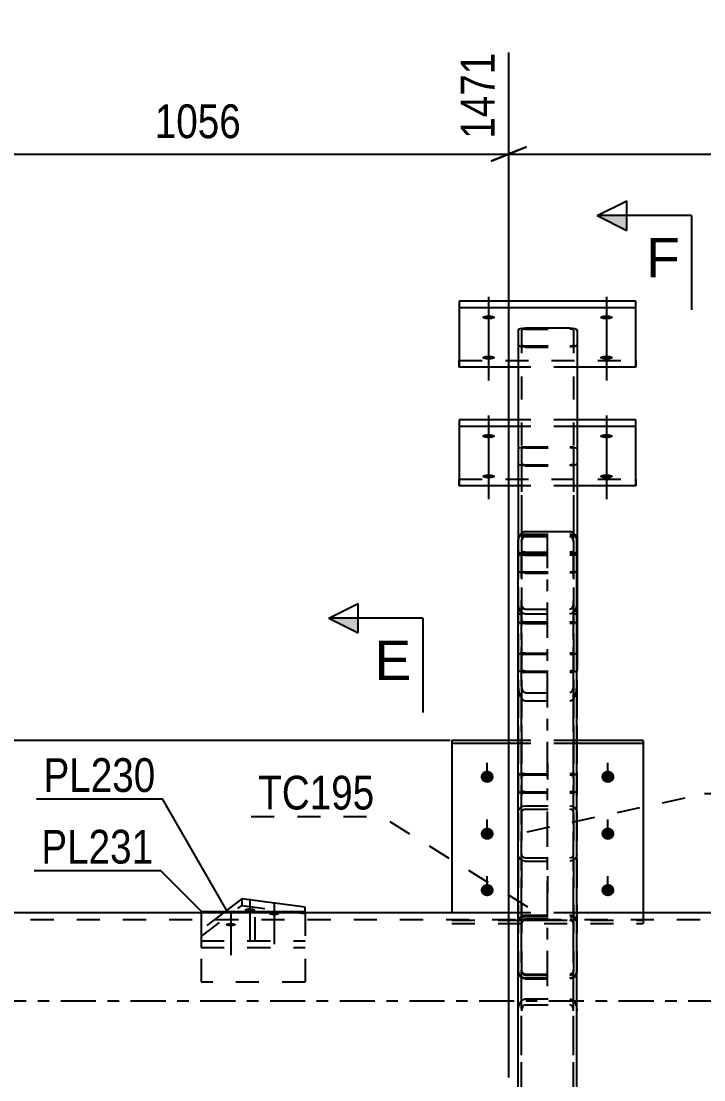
# Model space of a CAD drawing. Header units: millimetres. Extents: x -118 to 1071, y -539 to 302.
# Drawn here: x 31.6 to 89.6, y -6.7 to 83.2 of the extents above; entities that cross this region are included whole.
import ezdxf

# ---------------------------------------------------------------- set-up
doc = ezdxf.new("R2010")
doc.units = ezdxf.units.MM
doc.linetypes.add('DXK_LINE_DOT2', pattern=[3.9198, 1.9599, -1.9599])
doc.linetypes.add('DXK_LINE_DOT3', pattern=[5.9187, 2.979, -0.9799, 0.9799, -0.9799])
doc.styles.add('Arial', font='ARIAL.TTF', dxfattribs={"height": 0.2})
doc.styles.add('Arial Narrow', font='ARIALN.TTF', dxfattribs={"height": 0.2})

# ---------------------------------------------------------------- blocks, each defined once
blk = doc.blocks.new('Part-761550375-5061 - 4659')
at = {"color": 2, "linetype": 'Continuous'}
for p, q in [((73.86, 39.365), (73.99, 39.638)), ((73.99, 39.638), (74.185, 39.82)), ((74.185, 39.82), (74.414, 39.884)), ((74.414, 39.884), (78.214, 39.884)), ((78.214, 39.884), (78.444, 39.82)), ((78.444, 39.82), (78.638, 39.638)), ((78.638, 39.638), (78.769, 39.365)), ((73.814, 39.043), (73.86, 39.365)), ((73.814, -132.584), (73.814, 39.043)), ((78.769, 39.365), (78.814, 39.043)), ((78.814, -132.584), (78.814, 39.043))]:
    blk.add_line(p, q, dxfattribs=at)
at = {"color": 7, "linetype": 'DXK_LINE_DOT2'}
for p, q in [((74.137, 39.204), (74.114, 39.043)), ((74.114, -132.584), (74.114, 39.043)), ((74.202, 39.34), (74.137, 39.204)), ((74.299, 39.431), (74.202, 39.34)), ((74.414, 39.463), (74.299, 39.431)), ((74.414, 39.463), (78.214, 39.463)), ((78.329, 39.431), (78.214, 39.463)), ((78.426, 39.34), (78.329, 39.431)), ((78.491, 39.204), (78.426, 39.34)), ((78.514, 39.043), (78.491, 39.204)), ((78.514, -132.584), (78.514, 39.043)), ((73.86, 33.393), (73.814, 33.715)), ((73.99, 33.12), (73.86, 33.393)), ((74.137, 33.554), (74.114, 33.715)), ((74.185, 33.454), (74.137, 33.554)), ((74.202, 33.418), (74.185, 33.454)), ((74.202, 33.418), (74.299, 33.326)), ((74.299, 33.326), (74.414, 33.294)), ((74.414, 33.294), (78.214, 33.294)), ((78.214, 33.294), (78.329, 33.326)), ((78.329, 33.326), (78.426, 33.418)), ((78.426, 33.418), (78.444, 33.454)), ((78.444, 33.454), (78.491, 33.554)), ((78.491, 33.554), (78.514, 33.715)), ((78.769, 33.393), (78.638, 33.12)), ((78.814, 33.715), (78.769, 33.393)), ((74.185, 32.938), (73.99, 33.12)), ((74.414, 32.874), (74.185, 32.938)), ((74.414, 32.874), (78.214, 32.874)), ((78.444, 32.938), (78.214, 32.874)), ((78.638, 33.12), (78.444, 32.938))]:
    blk.add_line(p, q, dxfattribs=at)
blk = doc.blocks.new('Part-761550375-4823 - 4659')
at = {"color": 2, "linetype": 'Continuous'}
for p, q in [((46.899, 7.598), (46.899, 7.5)), ((46.899, 7.598), (55.736, 7.598)), ((55.736, 7.598), (55.736, 7.5))]:
    blk.add_line(p, q, dxfattribs=at)
at = {"color": 7, "linetype": 'DXK_LINE_DOT2'}
for p, q in [((46.899, 7.5), (46.899, 1.598)), ((55.736, 7.5), (55.736, 1.598)), ((55.736, 1.598), (46.899, 1.598))]:
    blk.add_line(p, q, dxfattribs=at)
blk = doc.blocks.new('Part-761550375-4828 - 4659')
at = {"color": 7, "linetype": 'DXK_LINE_DOT2'}
for p, q in [((73.814, 16.015), (73.86, 16.231)), ((73.86, 16.231), (73.99, 16.413)), ((73.99, 16.413), (74.185, 16.536)), ((74.202, 16.214), (74.137, 16.123)), ((74.185, 16.536), (74.414, 16.579)), ((74.299, 16.275), (74.202, 16.214)), ((74.414, 16.297), (74.299, 16.275)), ((74.414, 16.579), (78.214, 16.579)), ((74.414, 16.297), (78.214, 16.297)), ((78.214, 16.579), (78.444, 16.536)), ((78.329, 16.275), (78.214, 16.297)), ((78.426, 16.214), (78.329, 16.275)), ((78.491, 16.123), (78.426, 16.214)), ((78.444, 16.536), (78.638, 16.413)), ((78.638, 16.413), (78.769, 16.231)), ((78.769, 16.231), (78.814, 16.015)), ((73.814, 16.015), (73.814, 2.6)), ((74.137, 16.123), (74.114, 16.015)), ((74.114, 16.015), (74.114, 2.6)), ((78.514, 16.015), (78.491, 16.123)), ((78.514, 16.015), (78.514, 2.6)), ((78.814, 16.015), (78.814, 2.6)), ((73.86, 12.228), (73.814, 12.444)), ((73.99, 12.045), (73.86, 12.228)), ((74.185, 11.923), (73.99, 12.045)), ((74.114, 12.444), (74.137, 12.336)), ((74.137, 12.336), (74.202, 12.245)), ((74.414, 11.88), (74.185, 11.923)), ((74.202, 12.245), (74.299, 12.184)), ((74.299, 12.184), (74.414, 12.162)), ((74.414, 12.162), (78.214, 12.162)), ((74.414, 11.88), (78.214, 11.88)), ((78.214, 12.162), (78.329, 12.184)), ((78.444, 11.923), (78.214, 11.88)), ((78.329, 12.184), (78.426, 12.245)), ((78.426, 12.245), (78.491, 12.336)), ((78.638, 12.045), (78.444, 11.923)), ((78.491, 12.336), (78.514, 12.444)), ((78.769, 12.228), (78.638, 12.045)), ((78.814, 12.444), (78.769, 12.228)), ((74.414, 7.282), (74.185, 7.234)), ((74.414, 7.282), (78.214, 7.282)), ((78.444, 7.234), (78.214, 7.282)), ((73.854, 6.854), (73.814, 6.644)), ((73.86, 6.888), (73.854, 6.854)), ((74.114, 6.644), (74.137, 6.766)), ((74.137, 6.766), (74.202, 6.87)), ((74.202, 6.87), (74.299, 6.939)), ((74.299, 6.939), (74.414, 6.963)), ((74.414, 6.963), (78.214, 6.963)), ((78.214, 6.963), (78.329, 6.939)), ((78.329, 6.939), (78.426, 6.87)), ((78.426, 6.87), (78.491, 6.766)), ((78.491, 6.766), (78.514, 6.644)), ((78.775, 6.854), (78.769, 6.888)), ((78.814, 6.644), (78.775, 6.854)), ((73.814, 2.6), (73.86, 2.356)), ((74.137, 2.478), (74.114, 2.6)), ((74.202, 2.374), (74.137, 2.478)), ((74.185, 2.01), (74.414, 1.961)), ((74.299, 2.305), (74.202, 2.374)), ((74.414, 2.281), (74.299, 2.305)), ((74.414, 2.281), (78.214, 2.281)), ((74.414, 1.961), (78.214, 1.961)), ((78.329, 2.305), (78.214, 2.281)), ((78.214, 1.961), (78.444, 2.01)), ((78.426, 2.374), (78.329, 2.305)), ((78.491, 2.478), (78.426, 2.374)), ((78.514, 2.6), (78.491, 2.478)), ((78.769, 2.356), (78.814, 2.6))]:
    blk.add_line(p, q, dxfattribs=at)
for centre, start, end in [((74.44, 6.668), 114.31996, 159.24168), ((78.188, 6.668), 20.75832, 65.68004), ((74.44, 2.576), 200.75832, 245.68004), ((78.188, 2.576), 294.31996, 339.24168)]:
    blk.add_arc(centre, 0.621, start, end, dxfattribs=at)
blk = doc.blocks.new('Bolt-761550375-5158 - 4659')
at = {"linetype": 'Continuous'}
for points in [[(71.314, 58.251), (71.429, 58.247), (71.538, 58.235), (71.638, 58.216), (71.723, 58.191), (71.791, 58.161), (71.838, 58.127), (71.861, 58.09), (71.861, 58.053), (71.838, 58.016), (71.791, 57.982), (71.723, 57.952), (71.638, 57.927), (71.538, 57.908), (71.429, 57.897), (71.314, 57.893), (71.2, 57.897), (71.091, 57.908), (70.991, 57.927), (70.906, 57.952), (70.838, 57.982), (70.791, 58.016), (70.767, 58.053), (70.767, 58.09), (70.791, 58.127), (70.838, 58.161), (70.906, 58.191), (70.991, 58.216), (71.091, 58.235), (71.2, 58.247)], [(71.314, 54.835), (71.429, 54.831), (71.538, 54.819), (71.638, 54.8), (71.723, 54.775), (71.791, 54.745), (71.838, 54.711), (71.861, 54.674), (71.861, 54.637), (71.838, 54.6), (71.791, 54.566), (71.723, 54.536), (71.638, 54.511), (71.538, 54.492), (71.429, 54.481), (71.314, 54.477), (71.2, 54.481), (71.091, 54.492), (70.991, 54.511), (70.906, 54.536), (70.838, 54.566), (70.791, 54.6), (70.767, 54.637), (70.767, 54.674), (70.791, 54.711), (70.838, 54.745), (70.906, 54.775), (70.991, 54.8), (71.091, 54.819), (71.2, 54.831)]]:
    blk.add_hatch(color=1, dxfattribs=at).paths.add_polyline_path(points)
at = {"color": 1, "linetype": 'Continuous'}
for p, q in [((71.314, 59.821), (71.314, 56.133)), ((71.314, 56.405), (71.314, 52.717))]:
    blk.add_line(p, q, dxfattribs=at)
blk = doc.blocks.new('Part-761550375-4822 - 4659')
at = {"color": 2, "linetype": 'Continuous'}
for p, q in [((73.814, 22.138), (68.189, 22.138)), ((68.189, 22.138), (68.189, 7.5)), ((73.814, 21.864), (68.189, 21.864)), ((84.439, 22.138), (78.814, 22.138)), ((84.439, 21.864), (78.814, 21.864)), ((84.439, 22.138), (84.439, 7.5))]:
    blk.add_line(p, q, dxfattribs=at)
at = {"color": 7, "linetype": 'DXK_LINE_DOT2'}
for p, q in [((68.189, 21.864), (68.189, 6.594)), ((78.814, 22.138), (73.814, 22.138)), ((78.814, 21.864), (73.814, 21.864)), ((84.439, 7.5), (84.439, 6.594)), ((68.189, 6.868), (84.439, 6.868)), ((68.189, 6.594), (84.439, 6.594))]:
    blk.add_line(p, q, dxfattribs=at)
blk = doc.blocks.new('Part-761550375-4890 - 4659')
at = {"color": 2, "linetype": 'Continuous'}
for p, q in [((73.814, 7.5), (-0.517, 7.5)), ((251.942, 7.5), (78.814, 7.5))]:
    blk.add_line(p, q, dxfattribs=at)
at = {"color": 7, "linetype": 'DXK_LINE_DOT2'}
for p, q in [((78.814, 7.5), (73.814, 7.5)), ((728.192, 6.9), (-0.517, 6.9))]:
    blk.add_line(p, q, dxfattribs=at)
at = {"color": 7, "linetype": 'DXK_LINE_DOT3'}
blk.add_line((-0.517, 0), (728.192, 0), dxfattribs=at)
blk = doc.blocks.new('Part-761550375-4833 - 4659')
at = {"color": 2, "linetype": 'Continuous'}
for p, q in [((73.99, 39.638), (73.86, 39.365)), ((74.185, 39.82), (73.99, 39.638)), ((74.414, 39.884), (74.185, 39.82)), ((74.414, 39.884), (78.214, 39.884)), ((78.444, 39.82), (78.214, 39.884)), ((78.638, 39.638), (78.444, 39.82)), ((78.769, 39.365), (78.638, 39.638)), ((73.86, 39.365), (73.814, 39.043)), ((78.814, 39.043), (78.769, 39.365))]:
    blk.add_line(p, q, dxfattribs=at)
at = {"color": 7, "linetype": 'DXK_LINE_DOT3'}
blk.add_line((76.314, 1.268), (76.314, 39.635), dxfattribs=at)
at = {"color": 7, "linetype": 'DXK_LINE_DOT2'}
for p, q in [((73.814, 39.043), (73.814, 2.515)), ((74.114, 39.043), (74.137, 39.204)), ((74.114, 39.043), (74.114, 2.515)), ((74.137, 39.204), (74.202, 39.34)), ((74.202, 39.34), (74.299, 39.431)), ((74.299, 39.431), (74.414, 39.463)), ((74.414, 39.463), (78.214, 39.463)), ((78.214, 39.463), (78.329, 39.431)), ((78.329, 39.431), (78.426, 39.34)), ((78.426, 39.34), (78.491, 39.204)), ((78.491, 39.204), (78.514, 39.043)), ((78.514, 39.043), (78.514, 2.515)), ((78.814, 39.043), (78.814, 2.515)), ((73.814, 33.715), (73.86, 33.393)), ((73.86, 33.393), (73.99, 33.12)), ((74.137, 33.554), (74.114, 33.715)), ((74.185, 33.454), (74.137, 33.554)), ((74.202, 33.418), (74.185, 33.454)), ((74.299, 33.326), (74.202, 33.418)), ((74.414, 33.294), (74.299, 33.326)), ((74.414, 33.294), (78.214, 33.294)), ((78.329, 33.326), (78.214, 33.294)), ((78.426, 33.418), (78.329, 33.326)), ((78.426, 33.418), (78.444, 33.454)), ((78.444, 33.454), (78.491, 33.554)), ((78.491, 33.554), (78.514, 33.715)), ((78.638, 33.12), (78.769, 33.393)), ((78.769, 33.393), (78.814, 33.715)), ((73.99, 33.12), (74.185, 32.938)), ((74.185, 32.938), (74.414, 32.874)), ((74.414, 32.874), (78.214, 32.874)), ((78.214, 32.874), (78.444, 32.938)), ((78.444, 32.938), (78.638, 33.12)), ((73.814, 6.534), (73.86, 6.776)), ((74.137, 6.655), (74.114, 6.534)), ((74.202, 6.758), (74.137, 6.655)), ((74.185, 7.12), (74.414, 7.168)), ((74.299, 6.827), (74.202, 6.758)), ((74.414, 6.851), (74.299, 6.827)), ((74.414, 7.168), (78.214, 7.168)), ((74.414, 6.851), (78.214, 6.851)), ((78.214, 7.168), (78.444, 7.12)), ((78.329, 6.827), (78.214, 6.851)), ((78.426, 6.758), (78.329, 6.827)), ((78.491, 6.655), (78.426, 6.758)), ((78.514, 6.534), (78.491, 6.655)), ((78.769, 6.776), (78.814, 6.534)), ((73.86, 2.272), (73.814, 2.515)), ((74.114, 2.515), (74.137, 2.393)), ((74.137, 2.393), (74.202, 2.29)), ((74.414, 1.88), (74.185, 1.928)), ((74.202, 2.29), (74.299, 2.221)), ((74.299, 2.221), (74.414, 2.197)), ((74.414, 2.197), (78.214, 2.197)), ((74.414, 1.88), (78.214, 1.88)), ((78.214, 2.197), (78.329, 2.221)), ((78.444, 1.928), (78.214, 1.88)), ((78.329, 2.221), (78.426, 2.29)), ((78.426, 2.29), (78.491, 2.393)), ((78.491, 2.393), (78.514, 2.515)), ((78.814, 2.515), (78.769, 2.272))]:
    blk.add_line(p, q, dxfattribs=at)
for centre, start, end in [((74.437, 6.556), 114.13628, 159.07274), ((78.191, 6.556), 20.92726, 65.86372), ((74.437, 2.493), 200.92726, 245.86372), ((78.191, 2.493), 294.13628, 339.07274)]:
    blk.add_arc(centre, 0.618, start, end, dxfattribs=at)
blk = doc.blocks.new('Bolt-761550375-4946 - 4659')
at = {"linetype": 'Continuous'}
for points in [[(81.314, 48.162), (81.429, 48.158), (81.538, 48.146), (81.638, 48.128), (81.723, 48.103), (81.791, 48.072), (81.838, 48.038), (81.861, 48.002), (81.861, 47.964), (81.838, 47.928), (81.791, 47.893), (81.723, 47.863), (81.638, 47.838), (81.538, 47.819), (81.429, 47.808), (81.314, 47.804), (81.2, 47.808), (81.091, 47.819), (80.991, 47.838), (80.906, 47.863), (80.838, 47.893), (80.791, 47.928), (80.767, 47.964), (80.767, 48.002), (80.791, 48.038), (80.838, 48.072), (80.906, 48.103), (80.991, 48.128), (81.091, 48.146), (81.2, 48.158)], [(81.314, 44.746), (81.429, 44.742), (81.538, 44.73), (81.638, 44.712), (81.723, 44.686), (81.791, 44.656), (81.838, 44.622), (81.861, 44.585), (81.861, 44.548), (81.838, 44.511), (81.791, 44.477), (81.723, 44.447), (81.638, 44.422), (81.538, 44.403), (81.429, 44.392), (81.314, 44.388), (81.2, 44.392), (81.091, 44.403), (80.991, 44.422), (80.906, 44.447), (80.838, 44.477), (80.791, 44.511), (80.767, 44.548), (80.767, 44.585), (80.791, 44.622), (80.838, 44.656), (80.906, 44.686), (80.991, 44.712), (81.091, 44.73), (81.2, 44.742)]]:
    blk.add_hatch(color=1, dxfattribs=at).paths.add_polyline_path(points)
at = {"color": 1, "linetype": 'Continuous'}
for p, q in [((81.314, 49.732), (81.314, 46.044)), ((81.314, 46.316), (81.314, 42.628))]:
    blk.add_line(p, q, dxfattribs=at)
blk = doc.blocks.new('Bolt-761550375-4947 - 4659')
at = {"linetype": 'Continuous'}
for points in [[(71.189, 19.562), (71.304, 19.551), (71.413, 19.517), (71.512, 19.463), (71.598, 19.391), (71.665, 19.304), (71.712, 19.205), (71.736, 19.099), (71.736, 18.991), (71.712, 18.886), (71.665, 18.787), (71.598, 18.699), (71.512, 18.627), (71.413, 18.573), (71.304, 18.54), (71.189, 18.528), (71.075, 18.54), (70.965, 18.573), (70.866, 18.627), (70.78, 18.699), (70.713, 18.787), (70.666, 18.886), (70.642, 18.991), (70.642, 19.099), (70.666, 19.205), (70.713, 19.304), (70.78, 19.391), (70.866, 19.463), (70.965, 19.517), (71.075, 19.551)], [(81.439, 19.562), (81.554, 19.551), (81.663, 19.517), (81.762, 19.463), (81.848, 19.391), (81.915, 19.304), (81.962, 19.205), (81.986, 19.099), (81.986, 18.991), (81.962, 18.886), (81.915, 18.787), (81.848, 18.699), (81.762, 18.627), (81.663, 18.573), (81.554, 18.54), (81.439, 18.528), (81.325, 18.54), (81.215, 18.573), (81.116, 18.627), (81.03, 18.699), (80.963, 18.787), (80.916, 18.886), (80.892, 18.991), (80.892, 19.099), (80.916, 19.205), (80.963, 19.304), (81.03, 19.391), (81.116, 19.463), (81.215, 19.517), (81.325, 19.551)], [(71.189, 14.723), (71.304, 14.711), (71.413, 14.678), (71.512, 14.624), (71.598, 14.552), (71.665, 14.464), (71.712, 14.366), (71.736, 14.26), (71.736, 14.152), (71.712, 14.046), (71.665, 13.947), (71.598, 13.86), (71.512, 13.788), (71.413, 13.734), (71.304, 13.7), (71.189, 13.689), (71.075, 13.7), (70.965, 13.734), (70.866, 13.788), (70.78, 13.86), (70.713, 13.947), (70.666, 14.046), (70.642, 14.152), (70.642, 14.26), (70.666, 14.366), (70.713, 14.464), (70.78, 14.552), (70.866, 14.624), (70.965, 14.678), (71.075, 14.711)], [(81.439, 14.723), (81.554, 14.711), (81.663, 14.678), (81.762, 14.624), (81.848, 14.552), (81.915, 14.464), (81.962, 14.366), (81.986, 14.26), (81.986, 14.152), (81.962, 14.046), (81.915, 13.947), (81.848, 13.86), (81.762, 13.788), (81.663, 13.734), (81.554, 13.7), (81.439, 13.689), (81.325, 13.7), (81.215, 13.734), (81.116, 13.788), (81.03, 13.86), (80.963, 13.947), (80.916, 14.046), (80.892, 14.152), (80.892, 14.26), (80.916, 14.366), (80.963, 14.464), (81.03, 14.552), (81.116, 14.624), (81.215, 14.678), (81.325, 14.711)], [(71.189, 9.93), (71.304, 9.919), (71.413, 9.886), (71.512, 9.832), (71.598, 9.759), (71.665, 9.672), (71.712, 9.573), (71.736, 9.467), (71.736, 9.359), (71.712, 9.254), (71.665, 9.155), (71.598, 9.068), (71.512, 8.995), (71.413, 8.941), (71.304, 8.908), (71.189, 8.897), (71.075, 8.908), (70.965, 8.941), (70.866, 8.995), (70.78, 9.068), (70.713, 9.155), (70.666, 9.254), (70.642, 9.359), (70.642, 9.467), (70.666, 9.573), (70.713, 9.672), (70.78, 9.759), (70.866, 9.832), (70.965, 9.886), (71.075, 9.919)], [(81.439, 9.93), (81.554, 9.919), (81.663, 9.886), (81.762, 9.832), (81.848, 9.759), (81.915, 9.672), (81.962, 9.573), (81.986, 9.467), (81.986, 9.359), (81.962, 9.254), (81.915, 9.155), (81.848, 9.068), (81.762, 8.995), (81.663, 8.941), (81.554, 8.908), (81.439, 8.897), (81.325, 8.908), (81.215, 8.941), (81.116, 8.995), (81.03, 9.068), (80.963, 9.155), (80.916, 9.254), (80.892, 9.359), (80.892, 9.467), (80.916, 9.573), (80.963, 9.672), (81.03, 9.759), (81.116, 9.832), (81.215, 9.886), (81.325, 9.919)]]:
    blk.add_hatch(color=1, dxfattribs=at).paths.add_polyline_path(points)
at = {"color": 1, "linetype": 'Continuous'}
for p, q in [((71.189, 18.823), (71.189, 20.242)), ((81.439, 18.823), (81.439, 20.242)), ((71.189, 13.984), (71.189, 15.403)), ((81.439, 13.984), (81.439, 15.403)), ((71.189, 9.191), (71.189, 10.611)), ((81.439, 9.191), (81.439, 10.611))]:
    blk.add_line(p, q, dxfattribs=at)
at = {"color": 1, "linetype": 'DXK_LINE_DOT2'}
for p, q in [((76.339, 18.823), (76.339, 20.242)), ((76.339, 9.191), (76.339, 10.611))]:
    blk.add_line(p, q, dxfattribs=at)
blk = doc.blocks.new('Part-761550375-4976 - 4659')
at = {"color": 2, "linetype": 'Continuous'}
for p, q in [((68.814, 49.364), (68.814, 48.796)), ((73.816, 49.364), (68.814, 49.364)), ((68.814, 48.796), (68.814, 43.753)), ((73.816, 48.796), (68.814, 48.796)), ((83.814, 49.364), (78.816, 49.364)), ((83.814, 48.796), (78.816, 48.796)), ((83.814, 48.796), (83.814, 49.364)), ((83.814, 43.753), (83.814, 48.796)), ((73.816, 43.753), (68.814, 43.753)), ((83.814, 43.753), (78.816, 43.753))]:
    blk.add_line(p, q, dxfattribs=at)
at = {"color": 7, "linetype": 'DXK_LINE_DOT2'}
for p, q in [((78.816, 49.364), (73.816, 49.364)), ((78.816, 48.796), (73.816, 48.796)), ((68.814, 43.753), (68.814, 44.321)), ((68.814, 44.321), (83.814, 44.321)), ((83.814, 44.321), (83.814, 43.753)), ((78.816, 43.753), (73.816, 43.753))]:
    blk.add_line(p, q, dxfattribs=at)
blk = doc.blocks.new('Part-761550375-4981 - 4659')
at = {"color": 2, "linetype": 'Continuous'}
for p, q in [((68.814, 59.452), (68.814, 58.885)), ((83.814, 59.452), (68.814, 59.452)), ((83.814, 58.885), (83.814, 59.452)), ((68.814, 58.885), (68.814, 53.842)), ((83.814, 58.885), (68.814, 58.885)), ((83.814, 53.842), (83.814, 58.885)), ((73.816, 53.842), (68.814, 53.842)), ((83.814, 53.842), (78.816, 53.842))]:
    blk.add_line(p, q, dxfattribs=at)
at = {"color": 7, "linetype": 'DXK_LINE_DOT2'}
for p, q in [((68.814, 53.842), (68.814, 54.41)), ((68.814, 54.41), (83.814, 54.41)), ((83.814, 54.41), (83.814, 53.842)), ((78.816, 53.842), (73.816, 53.842))]:
    blk.add_line(p, q, dxfattribs=at)
blk = doc.blocks.new('Part-761550375-5153 - 4659')
at = {"color": 2, "linetype": 'Continuous'}
for p, q in [((73.816, 56.982), (73.862, 57.056)), ((73.816, 56.982), (73.816, 39.057)), ((73.862, 57.056), (73.992, 57.12)), ((73.992, 57.12), (74.187, 57.162)), ((74.187, 57.162), (74.416, 57.177)), ((74.416, 57.177), (78.216, 57.177)), ((78.216, 57.177), (78.446, 57.162)), ((78.446, 57.162), (78.641, 57.12)), ((78.641, 57.12), (78.771, 57.056)), ((78.771, 57.056), (78.816, 56.982)), ((78.816, 56.982), (78.816, 38.215)), ((73.959, 39.573), (73.862, 39.526)), ((78.668, 39.576), (78.771, 39.526)), ((73.816, 39.451), (73.862, 39.526)), ((78.816, 39.451), (78.771, 39.526)), ((78.816, 38.215), (78.814, 38.211))]:
    blk.add_line(p, q, dxfattribs=at)
at = {"color": 7, "linetype": 'DXK_LINE_DOT2'}
for p, q in [((74.139, 57.019), (74.116, 56.982)), ((74.116, 56.982), (74.116, 38.215)), ((74.204, 57.051), (74.139, 57.019)), ((74.301, 57.072), (74.204, 57.051)), ((74.416, 57.079), (74.301, 57.072)), ((74.416, 57.079), (78.216, 57.079)), ((78.331, 57.072), (78.216, 57.079)), ((78.428, 57.051), (78.331, 57.072)), ((78.493, 57.019), (78.428, 57.051)), ((78.516, 56.982), (78.493, 57.019)), ((78.516, 56.982), (78.516, 38.215)), ((73.862, 55.671), (73.816, 55.746)), ((73.992, 55.607), (73.862, 55.671)), ((74.187, 55.565), (73.992, 55.607)), ((74.116, 55.746), (74.139, 55.708)), ((74.139, 55.708), (74.204, 55.676)), ((74.416, 55.55), (74.187, 55.565)), ((74.204, 55.676), (74.301, 55.655)), ((74.301, 55.655), (74.416, 55.648)), ((74.416, 55.648), (78.216, 55.648)), ((74.416, 55.55), (78.216, 55.55)), ((78.216, 55.648), (78.331, 55.655)), ((78.446, 55.565), (78.216, 55.55)), ((78.331, 55.655), (78.428, 55.676)), ((78.428, 55.676), (78.493, 55.708)), ((78.641, 55.607), (78.446, 55.565)), ((78.493, 55.708), (78.516, 55.746)), ((78.771, 55.671), (78.641, 55.607)), ((78.816, 55.746), (78.771, 55.671)), ((73.99, 39.588), (73.959, 39.573)), ((73.99, 39.588), (73.992, 39.589)), ((74.187, 39.631), (73.992, 39.589)), ((74.416, 39.646), (74.187, 39.631)), ((74.416, 39.646), (78.216, 39.646)), ((78.446, 39.631), (78.216, 39.646)), ((78.641, 39.589), (78.446, 39.631)), ((78.641, 39.589), (78.668, 39.576)), ((73.816, 39.057), (73.816, 38.215)), ((74.116, 39.451), (74.139, 39.488)), ((74.139, 39.488), (74.204, 39.52)), ((74.204, 39.52), (74.301, 39.541)), ((74.301, 39.541), (74.416, 39.549)), ((74.416, 39.549), (78.216, 39.549)), ((78.216, 39.549), (78.331, 39.541)), ((78.331, 39.541), (78.428, 39.52)), ((78.428, 39.52), (78.493, 39.488)), ((78.493, 39.488), (78.516, 39.451)), ((73.816, 38.215), (73.862, 38.14)), ((73.862, 38.14), (73.992, 38.077)), ((73.992, 38.077), (74.187, 38.034)), ((74.139, 38.177), (74.116, 38.215)), ((74.204, 38.146), (74.139, 38.177)), ((74.187, 38.034), (74.416, 38.02)), ((74.301, 38.125), (74.204, 38.146)), ((74.416, 38.117), (74.301, 38.125)), ((74.416, 38.117), (78.216, 38.117)), ((74.416, 38.02), (78.216, 38.02)), ((78.331, 38.125), (78.216, 38.117)), ((78.216, 38.02), (78.446, 38.034)), ((78.428, 38.146), (78.331, 38.125)), ((78.493, 38.177), (78.428, 38.146)), ((78.446, 38.034), (78.641, 38.077)), ((78.516, 38.215), (78.493, 38.177)), ((78.641, 38.077), (78.771, 38.14)), ((78.814, 38.211), (78.771, 38.14))]:
    blk.add_line(p, q, dxfattribs=at)
blk = doc.blocks.new('Part-761550375-5096 - 4659')
at = {"color": 7, "linetype": 'DXK_LINE_DOT2'}
for p, q in [((74.185, 0.101), (74.414, 0.178)), ((74.414, 0.178), (78.214, 0.178)), ((78.214, 0.178), (78.444, 0.101)), ((73.814, -0.842), (73.86, -0.451)), ((73.814, -129.762), (73.814, -0.842)), ((74.137, -0.647), (74.114, -0.842)), ((74.114, -129.762), (74.114, -0.842)), ((74.414, -0.332), (74.299, -0.371)), ((74.414, -0.332), (78.214, -0.332)), ((78.329, -0.371), (78.214, -0.332)), ((78.514, -0.842), (78.491, -0.647)), ((78.514, -129.762), (78.514, -0.842)), ((78.769, -0.451), (78.814, -0.842)), ((78.814, -129.762), (78.814, -0.842))]:
    blk.add_line(p, q, dxfattribs=at)
for centre, radius, start, end in [((74.785, -0.624), 0.941, 129.63083, 169.43592), ((77.844, -0.624), 0.941, 10.56408, 50.36917), ((74.599, -0.733), 0.47, 129.63083, 169.43592), ((78.029, -0.733), 0.47, 10.56408, 50.36917)]:
    blk.add_arc(centre, radius, start, end, dxfattribs=at)
blk = doc.blocks.new('Part-761550375-5106 - 4659')
at = {"color": 7, "linetype": 'DXK_LINE_DOT2'}
for p, q in [((73.814, -63.405), (73.814, 32.874)), ((73.814, 32.874), (74.114, 32.874)), ((74.114, -63.405), (74.114, 32.874)), ((78.514, -63.405), (78.514, 32.874)), ((78.514, 32.874), (78.814, 32.874)), ((78.814, -63.405), (78.814, 32.874)), ((73.86, 32.227), (73.814, 32.332)), ((73.99, 32.137), (73.86, 32.227)), ((74.185, 32.078), (73.99, 32.137)), ((74.114, 32.332), (74.137, 32.28)), ((74.137, 32.28), (74.202, 32.235)), ((74.414, 32.057), (74.185, 32.078)), ((74.202, 32.235), (74.299, 32.205)), ((74.299, 32.205), (74.414, 32.195)), ((74.414, 32.195), (78.214, 32.195)), ((74.414, 32.057), (78.214, 32.057)), ((78.214, 32.195), (78.329, 32.205)), ((78.444, 32.078), (78.214, 32.057)), ((78.329, 32.205), (78.426, 32.235)), ((78.426, 32.235), (78.491, 32.28)), ((78.638, 32.137), (78.444, 32.078)), ((78.491, 32.28), (78.514, 32.332)), ((78.769, 32.227), (78.638, 32.137)), ((78.814, 32.332), (78.769, 32.227)), ((73.814, 26.864), (73.86, 26.337)), ((74.137, 26.6), (74.114, 26.864)), ((74.414, 26.176), (74.299, 26.228)), ((74.414, 26.176), (78.214, 26.176)), ((78.329, 26.228), (78.214, 26.176)), ((78.514, 26.864), (78.491, 26.6)), ((78.769, 26.337), (78.814, 26.864)), ((74.185, 25.593), (74.414, 25.488)), ((74.414, 25.488), (78.214, 25.488)), ((78.214, 25.488), (78.444, 25.593))]:
    blk.add_line(p, q, dxfattribs=at)
for centre, radius, start, end in [((75.249, 26.5), 1.398, 186.67679, 220.4485), ((74.831, 26.682), 0.699, 186.67679, 220.4485), ((77.797, 26.682), 0.699, 319.5515, 353.32321), ((77.38, 26.5), 1.398, 319.5515, 353.32321)]:
    blk.add_arc(centre, radius, start, end, dxfattribs=at)
blk = doc.blocks.new('Part-761550375-5115 - 4659')
at = {"color": 7, "linetype": 'DXK_LINE_DOT2'}
for p, q in [((46.899, 5.465), (50.369, 8.119)), ((50.369, 8.683), (50.369, 8.119)), ((50.369, 8.119), (55.736, 7.418)), ((48.951, 7.598), (46.899, 6.029)), ((55.736, 7.598), (55.736, 4.55)), ((46.899, 6.029), (46.899, 4.55)), ((46.899, 5.114), (55.736, 5.114)), ((46.899, 4.55), (55.736, 4.55))]:
    blk.add_line(p, q, dxfattribs=at)
at = {"color": 2, "linetype": 'Continuous'}
for p, q in [((50.369, 8.683), (48.951, 7.598)), ((55.736, 7.982), (50.369, 8.683)), ((55.736, 7.598), (55.736, 7.982))]:
    blk.add_line(p, q, dxfattribs=at)
blk = doc.blocks.new('Bolt-761550375-5116 - 4659')
at = {"linetype": 'Continuous'}
for points in [[(51.048, 7.582), (50.955, 7.585), (50.865, 7.595), (50.784, 7.611), (50.714, 7.633), (50.658, 7.659), (50.62, 7.688), (50.601, 7.72), (50.601, 7.752), (50.62, 7.783), (50.658, 7.813), (50.714, 7.839), (50.784, 7.86), (50.865, 7.876), (50.955, 7.886), (51.048, 7.89), (51.142, 7.886), (51.231, 7.876), (51.313, 7.86), (51.383, 7.839), (51.438, 7.813), (51.476, 7.783), (51.496, 7.752), (51.496, 7.72), (51.476, 7.688), (51.438, 7.659), (51.383, 7.633), (51.313, 7.611), (51.231, 7.595), (51.142, 7.585)], [(53.102, 7.268), (53.009, 7.271), (52.919, 7.281), (52.838, 7.297), (52.768, 7.319), (52.713, 7.345), (52.674, 7.374), (52.655, 7.406), (52.655, 7.438), (52.674, 7.469), (52.713, 7.499), (52.768, 7.525), (52.838, 7.546), (52.919, 7.562), (53.009, 7.572), (53.102, 7.576), (53.196, 7.572), (53.285, 7.562), (53.367, 7.546), (53.437, 7.525), (53.492, 7.499), (53.53, 7.469), (53.55, 7.438), (53.55, 7.406), (53.53, 7.374), (53.492, 7.345), (53.437, 7.319), (53.367, 7.297), (53.285, 7.281), (53.196, 7.271)], [(49.415, 6.333), (49.322, 6.336), (49.232, 6.346), (49.151, 6.362), (49.081, 6.384), (49.026, 6.41), (48.987, 6.439), (48.968, 6.471), (48.968, 6.503), (48.987, 6.534), (49.026, 6.564), (49.081, 6.59), (49.151, 6.611), (49.232, 6.627), (49.322, 6.637), (49.415, 6.641), (49.509, 6.637), (49.598, 6.627), (49.68, 6.611), (49.75, 6.59), (49.805, 6.564), (49.843, 6.534), (49.863, 6.503), (49.863, 6.471), (49.843, 6.439), (49.805, 6.41), (49.75, 6.384), (49.68, 6.362), (49.598, 6.346), (49.509, 6.336)]]:
    blk.add_hatch(color=1, dxfattribs=at).paths.add_polyline_path(points)
at = {"color": 1, "linetype": 'Continuous'}
for p, q in [((51.048, 8.675), (51.048, 5.152)), ((53.102, 8.361), (53.102, 4.837)), ((49.415, 7.427), (49.415, 3.903))]:
    blk.add_line(p, q, dxfattribs=at)
at = {"color": 1, "linetype": 'DXK_LINE_DOT2'}
blk.add_line((51.469, 7.112), (51.469, 3.589), dxfattribs=at)
blk = doc.blocks.new('Part-761550375-5137 - 4659')
at = {"color": 7, "linetype": 'DXK_LINE_DOT2'}
for p, q in [((73.816, 46.893), (73.862, 46.968)), ((73.816, 46.893), (73.816, 28.126)), ((73.862, 46.968), (73.992, 47.031)), ((73.992, 47.031), (74.187, 47.073)), ((74.139, 46.93), (74.116, 46.893)), ((74.116, 46.893), (74.116, 28.126)), ((74.204, 46.962), (74.139, 46.93)), ((74.187, 47.073), (74.416, 47.088)), ((74.301, 46.983), (74.204, 46.962)), ((74.416, 46.991), (74.301, 46.983)), ((74.416, 47.088), (78.216, 47.088)), ((74.416, 46.991), (78.216, 46.991)), ((78.216, 47.088), (78.446, 47.073)), ((78.331, 46.983), (78.216, 46.991)), ((78.428, 46.962), (78.331, 46.983)), ((78.493, 46.93), (78.428, 46.962)), ((78.446, 47.073), (78.641, 47.031)), ((78.516, 46.893), (78.493, 46.93)), ((78.516, 46.893), (78.516, 28.126)), ((78.641, 47.031), (78.771, 46.968)), ((78.771, 46.968), (78.816, 46.893)), ((78.816, 46.893), (78.816, 38.215)), ((73.862, 45.582), (73.816, 45.657)), ((73.992, 45.519), (73.862, 45.582)), ((74.187, 45.476), (73.992, 45.519)), ((74.116, 45.657), (74.139, 45.619)), ((74.139, 45.619), (74.204, 45.588)), ((74.416, 45.461), (74.187, 45.476)), ((74.204, 45.588), (74.301, 45.566)), ((74.301, 45.566), (74.416, 45.559)), ((74.416, 45.559), (78.216, 45.559)), ((74.416, 45.461), (78.216, 45.461)), ((78.216, 45.559), (78.331, 45.566)), ((78.446, 45.476), (78.216, 45.461)), ((78.331, 45.566), (78.428, 45.588)), ((78.428, 45.588), (78.493, 45.619)), ((78.641, 45.519), (78.446, 45.476)), ((78.493, 45.619), (78.516, 45.657)), ((78.771, 45.582), (78.641, 45.519)), ((78.816, 45.657), (78.771, 45.582)), ((73.862, 29.437), (73.816, 29.362)), ((73.992, 29.5), (73.862, 29.437)), ((74.187, 29.542), (73.992, 29.5)), ((74.116, 29.362), (74.139, 29.4)), ((74.139, 29.4), (74.204, 29.431)), ((74.416, 29.557), (74.187, 29.542)), ((74.204, 29.431), (74.301, 29.452)), ((74.301, 29.452), (74.416, 29.46)), ((74.416, 29.557), (78.216, 29.557)), ((74.416, 29.46), (78.216, 29.46)), ((78.446, 29.542), (78.216, 29.557)), ((78.216, 29.46), (78.331, 29.452)), ((78.331, 29.452), (78.428, 29.431)), ((78.428, 29.431), (78.493, 29.4)), ((78.641, 29.5), (78.446, 29.542)), ((78.493, 29.4), (78.516, 29.362)), ((78.771, 29.437), (78.641, 29.5)), ((78.814, 29.366), (78.771, 29.437)), ((73.816, 28.126), (73.862, 28.051)), ((73.862, 28.051), (73.992, 27.988)), ((73.992, 27.988), (74.187, 27.946)), ((74.139, 28.089), (74.116, 28.126)), ((74.204, 28.057), (74.139, 28.089)), ((74.187, 27.946), (74.416, 27.931)), ((74.301, 28.036), (74.204, 28.057)), ((74.416, 28.028), (74.301, 28.036)), ((74.416, 28.028), (78.216, 28.028)), ((74.416, 27.931), (78.216, 27.931)), ((78.331, 28.036), (78.216, 28.028)), ((78.216, 27.931), (78.446, 27.946)), ((78.428, 28.057), (78.331, 28.036)), ((78.493, 28.089), (78.428, 28.057)), ((78.446, 27.946), (78.641, 27.988)), ((78.516, 28.126), (78.493, 28.089)), ((78.641, 27.988), (78.771, 28.051)), ((78.814, 28.122), (78.771, 28.051))]:
    blk.add_line(p, q, dxfattribs=at)
at = {"color": 2, "linetype": 'Continuous'}
for p, q in [((78.816, 38.215), (78.816, 28.126)), ((78.816, 29.362), (78.814, 29.366)), ((78.816, 28.126), (78.814, 28.122))]:
    blk.add_line(p, q, dxfattribs=at)
blk = doc.blocks.new('Bolt-761550375-5138 - 4659')
at = {"linetype": 'Continuous'}
for points in [[(71.314, 48.162), (71.429, 48.158), (71.538, 48.146), (71.638, 48.128), (71.723, 48.103), (71.791, 48.072), (71.838, 48.038), (71.861, 48.002), (71.861, 47.964), (71.838, 47.928), (71.791, 47.893), (71.723, 47.863), (71.638, 47.838), (71.538, 47.819), (71.429, 47.808), (71.314, 47.804), (71.2, 47.808), (71.091, 47.819), (70.991, 47.838), (70.906, 47.863), (70.838, 47.893), (70.791, 47.928), (70.767, 47.964), (70.767, 48.002), (70.791, 48.038), (70.838, 48.072), (70.906, 48.103), (70.991, 48.128), (71.091, 48.146), (71.2, 48.158)], [(71.314, 44.746), (71.429, 44.742), (71.538, 44.73), (71.638, 44.712), (71.723, 44.686), (71.791, 44.656), (71.838, 44.622), (71.861, 44.585), (71.861, 44.548), (71.838, 44.511), (71.791, 44.477), (71.723, 44.447), (71.638, 44.422), (71.538, 44.403), (71.429, 44.392), (71.314, 44.388), (71.2, 44.392), (71.091, 44.403), (70.991, 44.422), (70.906, 44.447), (70.838, 44.477), (70.791, 44.511), (70.767, 44.548), (70.767, 44.585), (70.791, 44.622), (70.838, 44.656), (70.906, 44.686), (70.991, 44.712), (71.091, 44.73), (71.2, 44.742)]]:
    blk.add_hatch(color=1, dxfattribs=at).paths.add_polyline_path(points)
at = {"color": 1, "linetype": 'Continuous'}
for p, q in [((71.314, 49.732), (71.314, 46.044)), ((71.314, 46.316), (71.314, 42.628))]:
    blk.add_line(p, q, dxfattribs=at)
blk = doc.blocks.new('Bolt-761550375-5159 - 4659')
at = {"linetype": 'Continuous'}
for points in [[(81.314, 58.251), (81.429, 58.247), (81.538, 58.235), (81.638, 58.216), (81.723, 58.191), (81.791, 58.161), (81.838, 58.127), (81.861, 58.09), (81.861, 58.053), (81.838, 58.016), (81.791, 57.982), (81.723, 57.952), (81.638, 57.927), (81.538, 57.908), (81.429, 57.897), (81.314, 57.893), (81.2, 57.897), (81.091, 57.908), (80.991, 57.927), (80.906, 57.952), (80.838, 57.982), (80.791, 58.016), (80.767, 58.053), (80.767, 58.09), (80.791, 58.127), (80.838, 58.161), (80.906, 58.191), (80.991, 58.216), (81.091, 58.235), (81.2, 58.247)], [(81.314, 54.835), (81.429, 54.831), (81.538, 54.819), (81.638, 54.8), (81.723, 54.775), (81.791, 54.745), (81.838, 54.711), (81.861, 54.674), (81.861, 54.637), (81.838, 54.6), (81.791, 54.566), (81.723, 54.536), (81.638, 54.511), (81.538, 54.492), (81.429, 54.481), (81.314, 54.477), (81.2, 54.481), (81.091, 54.492), (80.991, 54.511), (80.906, 54.536), (80.838, 54.566), (80.791, 54.6), (80.767, 54.637), (80.767, 54.674), (80.791, 54.711), (80.838, 54.745), (80.906, 54.775), (80.991, 54.8), (81.091, 54.819), (81.2, 54.831)]]:
    blk.add_hatch(color=1, dxfattribs=at).paths.add_polyline_path(points)
at = {"color": 1, "linetype": 'Continuous'}
for p, q in [((81.314, 59.821), (81.314, 56.133)), ((81.314, 56.405), (81.314, 52.717))]:
    blk.add_line(p, q, dxfattribs=at)
blk = doc.blocks.new('Part-761550375-5174 - 4659')
at = {"color": 7, "linetype": 'DXK_LINE_DOT2'}
for p, q in [((73.814, 37.782), (73.86, 37.857)), ((73.814, 37.782), (73.814, 17.868)), ((73.86, 37.857), (73.99, 37.92)), ((73.99, 37.92), (74.185, 37.963)), ((74.137, 37.82), (74.114, 37.782)), ((74.114, 37.782), (74.114, 17.868)), ((74.202, 37.851), (74.137, 37.82)), ((74.185, 37.963), (74.414, 37.978)), ((74.299, 37.873), (74.202, 37.851)), ((74.414, 37.88), (74.299, 37.873)), ((74.414, 37.978), (78.214, 37.978)), ((74.414, 37.88), (78.214, 37.88)), ((78.214, 37.978), (78.444, 37.963)), ((78.329, 37.873), (78.214, 37.88)), ((78.426, 37.851), (78.329, 37.873)), ((78.491, 37.82), (78.426, 37.851)), ((78.444, 37.963), (78.639, 37.92)), ((78.514, 37.782), (78.491, 37.82)), ((78.514, 37.782), (78.514, 17.868)), ((78.639, 37.92), (78.769, 37.857)), ((78.769, 37.857), (78.814, 37.782)), ((78.814, 37.782), (78.814, 17.868)), ((73.86, 36.471), (73.814, 36.546)), ((73.99, 36.408), (73.86, 36.471)), ((74.185, 36.366), (73.99, 36.408)), ((74.114, 36.546), (74.137, 36.509)), ((74.137, 36.509), (74.202, 36.477)), ((74.414, 36.351), (74.185, 36.366)), ((74.202, 36.477), (74.299, 36.456)), ((74.299, 36.456), (74.414, 36.448)), ((74.414, 36.448), (78.214, 36.448)), ((74.414, 36.351), (78.214, 36.351)), ((78.214, 36.448), (78.329, 36.456)), ((78.444, 36.366), (78.214, 36.351)), ((78.329, 36.456), (78.426, 36.477)), ((78.426, 36.477), (78.491, 36.509)), ((78.639, 36.408), (78.444, 36.366)), ((78.491, 36.509), (78.514, 36.546)), ((78.769, 36.471), (78.639, 36.408)), ((78.814, 36.546), (78.769, 36.471)), ((73.86, 19.179), (73.814, 19.104)), ((73.99, 19.242), (73.86, 19.179)), ((74.185, 19.285), (73.99, 19.242)), ((74.114, 19.104), (74.137, 19.142)), ((74.137, 19.142), (74.202, 19.173)), ((74.414, 19.299), (74.185, 19.285)), ((74.202, 19.173), (74.299, 19.194)), ((74.299, 19.194), (74.414, 19.202)), ((74.414, 19.299), (78.214, 19.299)), ((74.414, 19.202), (78.214, 19.202)), ((78.444, 19.285), (78.214, 19.299)), ((78.214, 19.202), (78.329, 19.194)), ((78.329, 19.194), (78.426, 19.173)), ((78.426, 19.173), (78.491, 19.142)), ((78.639, 19.242), (78.444, 19.285)), ((78.491, 19.142), (78.514, 19.104)), ((78.769, 19.179), (78.639, 19.242)), ((78.814, 19.104), (78.769, 19.179)), ((73.814, 17.868), (73.86, 17.793)), ((73.86, 17.793), (73.99, 17.73)), ((73.99, 17.73), (74.185, 17.688)), ((74.137, 17.831), (74.114, 17.868)), ((74.202, 17.799), (74.137, 17.831)), ((74.185, 17.688), (74.414, 17.673)), ((74.299, 17.778), (74.202, 17.799)), ((74.414, 17.77), (74.299, 17.778)), ((74.414, 17.77), (78.214, 17.77)), ((74.414, 17.673), (78.214, 17.673)), ((78.329, 17.778), (78.214, 17.77)), ((78.214, 17.673), (78.444, 17.688)), ((78.426, 17.799), (78.329, 17.778)), ((78.491, 17.831), (78.426, 17.799)), ((78.444, 17.688), (78.639, 17.73)), ((78.514, 17.868), (78.491, 17.831)), ((78.639, 17.73), (78.769, 17.793)), ((78.769, 17.793), (78.814, 17.868))]:
    blk.add_line(p, q, dxfattribs=at)
blk = doc.blocks.new('StraightDimension-761550375-28290 - 4659')
at = {"color": 7, "linetype": 'Continuous'}
for p, q in [((20.236, -8.958), (20.236, 83.236)), ((73.014, -6.5), (73.014, 80.564)), ((21.736, 72.552), (18.736, 71.352)), ((20.236, 71.952), (73.014, 71.952)), ((71.514, 71.352), (74.514, 72.552))]:
    blk.add_line(p, q, dxfattribs=at)
at = {"color": 0}
blk.add_wipeout([(50.881, 72.702), (50.881, 76.902), (42.369, 76.902), (42.369, 72.702)], dxfattribs=at)
at = {"color": 3, "style": 'Arial Narrow'}
blk.add_text('1056', height=2.8633, dxfattribs=at).set_placement((42.969, 73.302))
at = {"color": 0, "linetype": 'Continuous'}
blk.add_wipeout([(72.414, 81.164), (68.214, 81.164), (68.214, 72.652), (72.414, 72.652)], dxfattribs=at)
at = {"color": 3, "linetype": 'Continuous', "style": 'Arial Narrow'}
blk.add_text('1471', height=2.8633, rotation=90.00021, dxfattribs=at).set_placement((71.814, 73.252))
blk = doc.blocks.new('StraightDimension-761550375-24269 - 4659')
at = {"color": 7, "linetype": 'Continuous'}
blk.add_line((68.06, 22.138), (-94.798, 22.138), dxfattribs=at)
blk = doc.blocks.new('StraightDimension-761550375-28289 - 4659')
at = {"color": 7, "linetype": 'Continuous'}
for p, q in [((73.014, -6.5), (73.014, 80.564)), ((125.988, -6.5), (125.988, 80.564)), ((74.514, 72.552), (71.514, 71.352)), ((73.014, 71.952), (125.988, 71.952)), ((124.488, 71.352), (127.488, 72.552))]:
    blk.add_line(p, q, dxfattribs=at)
at = {"color": 0}
blk.add_wipeout([(103.757, 72.702), (103.757, 76.902), (95.245, 76.902), (95.245, 72.702)], dxfattribs=at)
at = {"color": 3, "style": 'Arial Narrow'}
blk.add_text('1059', height=2.8633, dxfattribs=at).set_placement((95.845, 73.302))
at = {"color": 0, "linetype": 'Continuous'}
blk.add_wipeout([(125.388, 81.164), (121.188, 81.164), (121.188, 72.652), (125.388, 72.652)], dxfattribs=at)
at = {"color": 3, "linetype": 'Continuous', "style": 'Arial Narrow'}
blk.add_text('2530', height=2.8633, rotation=90.00021, dxfattribs=at).set_placement((124.788, 73.252))
blk = doc.blocks.new('Mark-761550375-4824 - 4659')
at = {"color": 30, "linetype": 'DXK_LINE_DOT2'}
for p, q in [((74.58, 14.372), (89.643, 17.612)), ((89.643, 17.612), (100.707, 17.612))]:
    blk.add_line(p, q, dxfattribs=at)
at = {"color": 0}
blk.add_wipeout([(100.107, 18.212), (100.107, 21.212), (90.243, 21.212), (90.243, 18.212)], dxfattribs=at)
blk.add_wipeout([(100.107, 18.212), (100.107, 21.212), (90.243, 21.212), (90.243, 18.212)], dxfattribs=at)
at = {"color": 3, "style": 'Arial Narrow'}
blk.add_text('TC545', height=2.8633, dxfattribs=at).set_placement((90.243, 18.212))
blk = doc.blocks.new('Mark-761550375-4829 - 4659')
at = {"color": 30, "linetype": 'DXK_LINE_DOT2'}
for p in [(51.152, 15.668), (74.628, 7.979)]:
    blk.add_line(p, (62.216, 15.668), dxfattribs=at)
at = {"color": 0}
blk.add_wipeout([(61.616, 16.268), (61.616, 19.268), (51.752, 19.268), (51.752, 16.268)], dxfattribs=at)
blk.add_wipeout([(61.616, 16.268), (61.616, 19.268), (51.752, 19.268), (51.752, 16.268)], dxfattribs=at)
at = {"color": 3, "style": 'Arial Narrow'}
blk.add_text('TC195', height=2.8633, dxfattribs=at).set_placement((51.752, 16.268))
blk = doc.blocks.new('SectionMark-761550375-6215 - 4659')
at = {"linetype": 'Continuous'}
blk.add_hatch(color=6, dxfattribs=at).paths.add_polyline_path([(83.036, 66.715), (83.036, 65.465), (80.536, 66.715)])
at = {"color": 6, "linetype": 'Continuous'}
for p, q in [((80.536, 66.715), (83.036, 67.965)), ((83.036, 65.465), (83.036, 67.965)), ((88.536, 66.715), (80.536, 66.715)), ((80.536, 66.715), (83.036, 65.465)), ((88.536, 66.715), (88.536, 58.715))]:
    blk.add_line(p, q, dxfattribs=at)
at = {"color": 0, "linetype": 'Continuous'}
blk.add_wipeout([(87.536, 61.465), (87.536, 64.965), (84.685, 64.965), (84.685, 61.465)], dxfattribs=at)
at = {"color": 3, "linetype": 'Continuous', "style": 'Arial'}
blk.add_text('F', height=3.343, dxfattribs=at).set_placement((84.685, 61.465))
blk = doc.blocks.new('Mark-761550375-28974 - 4659')
at = {"color": 30, "linetype": 'Continuous'}
for p in [(32.739, 11.072), (46.978, 7.537)]:
    blk.add_line(p, (43.442, 11.072), dxfattribs=at)
at = {"color": 0}
blk.add_wipeout([(42.842, 11.672), (42.842, 14.672), (33.339, 14.672), (33.339, 11.672)], dxfattribs=at)
blk.add_wipeout([(42.842, 11.672), (42.842, 14.672), (33.339, 14.672), (33.339, 11.672)], dxfattribs=at)
at = {"color": 3, "style": 'Arial Narrow'}
blk.add_text('PL231', height=2.8633, dxfattribs=at).set_placement((33.339, 11.672))
blk = doc.blocks.new('Mark-761550375-28978 - 4659')
at = {"color": 30, "linetype": 'Continuous'}
for p in [(32.923, 17.161), (49.126, 7.635)]:
    blk.add_line(p, (43.626, 17.161), dxfattribs=at)
at = {"color": 0}
blk.add_wipeout([(43.026, 17.761), (43.026, 20.761), (33.523, 20.761), (33.523, 17.761)], dxfattribs=at)
blk.add_wipeout([(43.026, 17.761), (43.026, 20.761), (33.523, 20.761), (33.523, 17.761)], dxfattribs=at)
at = {"color": 3, "style": 'Arial Narrow'}
blk.add_text('PL230', height=2.8633, dxfattribs=at).set_placement((33.523, 17.761))
blk = doc.blocks.new('SectionMark-761550375-31456 - 4659')
at = {"linetype": 'Continuous'}
for points in [[(60.236, 32.51), (60.236, 31.26), (57.736, 32.51)], [(60.236, -21.005), (60.236, -22.255), (57.736, -22.255)]]:
    blk.add_hatch(color=6, dxfattribs=at).paths.add_polyline_path(points)
at = {"color": 6, "linetype": 'Continuous'}
for p, q in [((57.736, 32.51), (60.236, 33.76)), ((60.236, 31.26), (60.236, 33.76)), ((65.736, 32.51), (57.736, 32.51)), ((57.736, 32.51), (60.236, 31.26)), ((65.736, 32.51), (65.736, 24.51)), ((65.736, -22.255), (65.736, -14.255)), ((57.736, -22.255), (60.236, -21.005)), ((60.236, -21.005), (60.236, -23.505)), ((65.736, -22.255), (57.736, -22.255)), ((60.236, -23.505), (57.736, -22.255))]:
    blk.add_line(p, q, dxfattribs=at)
at = {"color": 0, "linetype": 'Continuous'}
for points in [[(64.736, 27.26), (64.736, 30.76), (61.625, 30.76), (61.625, 27.26)], [(64.736, -20.505), (64.736, -17.005), (61.625, -17.005), (61.625, -20.505)]]:
    blk.add_wipeout(points, dxfattribs=at)
at = {"color": 3, "linetype": 'Continuous', "style": 'Arial'}
for p in [(61.625, 27.26), (61.625, -20.505)]:
    blk.add_text('E', height=3.343, dxfattribs=at).set_placement(p)

msp = doc.modelspace()

# ---------------------------------------------------------------- block references
for name in ['Part-761550375-4981 - 4659', 'Bolt-761550375-5158 - 4659', 'Bolt-761550375-5159 - 4659', 'Part-761550375-5153 - 4659', 'Bolt-761550375-5138 - 4659', 'Bolt-761550375-4946 - 4659', 'Part-761550375-4976 - 4659', 'Part-761550375-5137 - 4659', 'Part-761550375-5061 - 4659', 'Part-761550375-4833 - 4659', 'Part-761550375-5174 - 4659', 'Part-761550375-5106 - 4659', 'Part-761550375-4822 - 4659', 'Bolt-761550375-4947 - 4659', 'Part-761550375-4828 - 4659', 'Part-761550375-4890 - 4659', 'Part-761550375-5115 - 4659', 'Bolt-761550375-5116 - 4659', 'Part-761550375-4823 - 4659', 'Part-761550375-5096 - 4659']:
    msp.add_blockref(name, (0, 0))

# ---------------------------------------------------------------- next in the draw order: block references
msp.add_blockref('StraightDimension-761550375-28290 - 4659', (0, 0))

# ---------------------------------------------------------------- next in the draw order: block references
for name in ['StraightDimension-761550375-28289 - 4659', 'StraightDimension-761550375-24269 - 4659']:
    msp.add_blockref(name, (0, 0))

# ---------------------------------------------------------------- next in the draw order: block references
for name in ['Mark-761550375-4824 - 4659', 'Mark-761550375-28974 - 4659']:
    msp.add_blockref(name, (0, 0))

# ---------------------------------------------------------------- next in the draw order: block references
for name in ['SectionMark-761550375-6215 - 4659', 'Mark-761550375-28978 - 4659', 'Mark-761550375-4829 - 4659']:
    msp.add_blockref(name, (0, 0))

# ---------------------------------------------------------------- next in the draw order: block references
msp.add_blockref('SectionMark-761550375-31456 - 4659', (0, 0))

doc.saveas('drawing.dxf')
